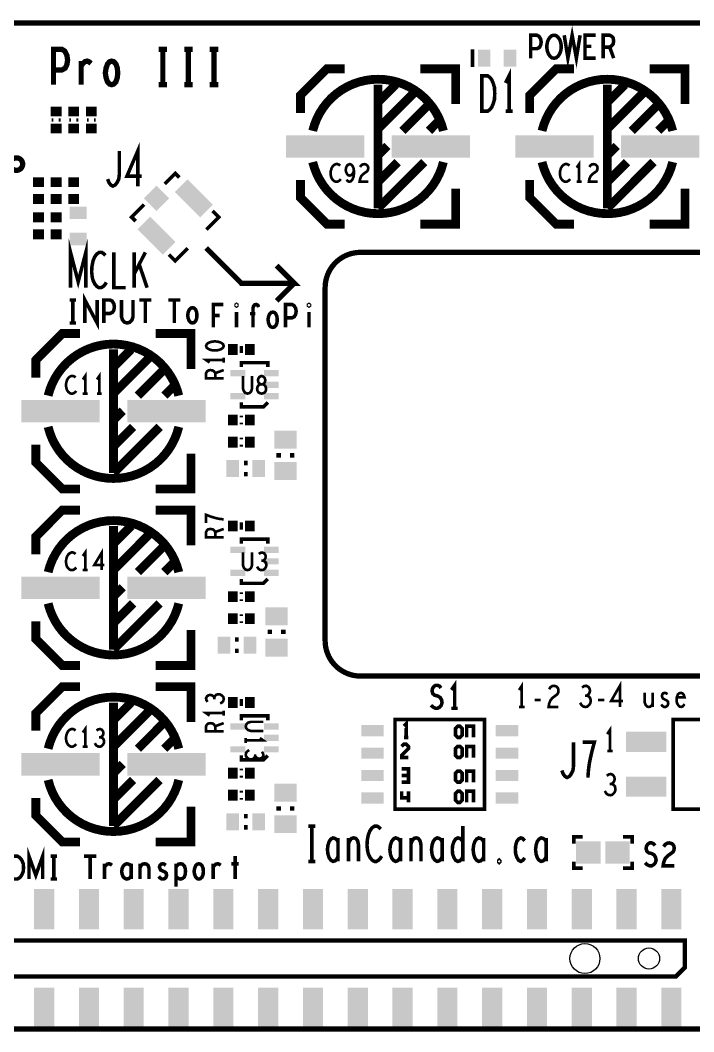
# Model space of a CAD drawing. Extents: x -0.6 to 99.2, y -0.2 to 57.2.
# Drawn here: x 39.7 to 77.9, y -0.1 to 57.1 of the extents above; entities that cross this region are included whole.
import ezdxf

# ---------------------------------------------------------------- set-up
doc = ezdxf.new("R2010")
doc.units = 0
doc.layers.get('0').update_dxf_attribs({"linetype": 'CONTINUOUS'})
for name, color, linetype in [('BOARD_ART', 7, 'CONTINUOUS'), ('HDMIPIPROIII-1-4_DRL', 3, 'CONTINUOUS'), ('PASTETOP_ART', 10, 'CONTINUOUS'), ('SILK_TOP_ART', 12, 'CONTINUOUS')]:
    doc.layers.add(name, color=color, linetype=linetype)

# ---------------------------------------------------------------- blocks, each defined once
blk = doc.blocks.new('RECTANGLE_53')
blk.add_solid([(2.2225, 0.635), (2.2225, -0.635), (-2.2225, 0.635), (-2.2225, -0.635)])
blk = doc.blocks.new('RECTANGLE_55')
blk.add_solid([(0.4826, 0.3556), (0.4826, -0.3556), (-0.4826, 0.3556), (-0.4826, -0.3556)])
blk = doc.blocks.new('RECTANGLE_13')
blk.add_solid([(0.3048, 0.2794), (0.3048, -0.2794), (-0.3048, 0.2794), (-0.3048, -0.2794)])
blk = doc.blocks.new('RECTANGLE_14')
blk.add_solid([(0.635, 0.508), (0.635, -0.508), (-0.635, 0.508), (-0.635, -0.508)])
blk = doc.blocks.new('RECTANGLE_12')
blk.add_solid([(0.2794, 0.3048), (0.2794, -0.3048), (-0.2794, 0.3048), (-0.2794, -0.3048)])
blk = doc.blocks.new('CUSTOM_49')
for points in [[(-0.71842, 0), (0, 0.71842), (0.71842, 0), (0, 0.71842)], [(0, -0.71842), (-0.71842, 0), (0, -0.71842), (0.71842, 0)]]:
    blk.add_solid(points)
blk = doc.blocks.new('RECTANGLE_56')
blk.add_solid([(0.3556, 0.4826), (0.3556, -0.4826), (-0.3556, 0.4826), (-0.3556, -0.4826)])
blk = doc.blocks.new('CUSTOM_42')
for points in [[(-1.07763, 0.35921), (-0.35921, 1.07763), (0.35921, 0.35921), (-0.35921, 1.07763)], [(-0.35921, -0.35921), (-1.07763, 0.35921), (1.07763, -0.35921), (0.35921, 0.35921)], [(0.35921, -1.07763), (-0.35921, -0.35921), (0.35921, -1.07763), (1.07763, -0.35921)]]:
    blk.add_solid(points)
blk = doc.blocks.new('RECTANGLE_57')
blk.add_solid([(0.4191, 0.1778), (0.4191, -0.1778), (-0.4191, 0.1778), (-0.4191, -0.1778)])
blk = doc.blocks.new('RECTANGLE_16')
blk.add_solid([(0.5715, 1.143), (0.5715, -1.143), (-0.5715, 1.143), (-0.5715, -1.143)])
blk = doc.blocks.new('RECTANGLE_47')
blk.add_solid([(0.635, 0.3175), (0.635, -0.3175), (-0.635, 0.3175), (-0.635, -0.3175)])
blk = doc.blocks.new('RECTANGLE_54')
blk.add_solid([(0.6985, 0.635), (0.6985, -0.635), (-0.6985, 0.635), (-0.6985, -0.635)])
blk = doc.blocks.new('RECTANGLE_52')
blk.add_solid([(1.143, 0.5715), (1.143, -0.5715), (-1.143, 0.5715), (-1.143, -0.5715)])
blk = doc.blocks.new('ROUND_18')
blk.add_circle((0, 0), 0.6)
blk = doc.blocks.new('ROUND_17')
blk.add_circle((0, 0), 0.85)

msp = doc.modelspace()

# ---------------------------------------------------------------- linework, layer by layer
at = {"layer": 'BOARD_ART', "const_width": 0.3}
for points in [[(96.5, 57), (91.25, 57), (91, 57), (88.25, 57), (85.5, 57), (84, 57), (83.75, 57), (20.25, 57), (20, 57), (18, 57), (14.25, 57), (13, 57), (12.75, 57), (2.5, 57)], [(87, 44), (59, 44)], [(57, 42), (57, 22)], [(59, 20), (87, 20)], [(2.5, 0), (12.75, 0), (14, 0), (14.25, 0), (19, 0), (20, 0), (20.25, 0), (83.75, 0), (84, 0), (85.25, 0), (90.25, 0), (91, 0), (91.25, 0), (92.5, 0)]]:
    msp.add_lwpolyline(points, dxfattribs=at)
for points in [[(59, 44, 0.4142136), (57, 42)], [(57, 22, 0.4142136), (59, 20)]]:
    msp.add_lwpolyline(points, format="xyb", dxfattribs=at)
at = {"layer": 'SILK_TOP_ART'}
for points, const_width in [([(70.554, 56.3), (70.764, 55), (71.004, 56.3), (71.244, 55), (71.454, 56.3)], 0.2), ([(68.65, 55), (68.65, 56.3), (69.01, 56.3), (69.13, 56.235), (69.22, 56.0833), (69.25, 55.91), (69.22, 55.7367), (69.145, 55.6067), (69.01, 55.5416), (68.65, 55.5416)], 0.2), ([(69.977, 55), (69.857, 55.0217), (69.752, 55.1083), (69.662, 55.2383), (69.602, 55.39), (69.572, 55.5633), (69.572, 55.7367), (69.602, 55.91), (69.662, 56.0617), (69.752, 56.1917), (69.857, 56.2783), (69.977, 56.3), (70.097, 56.2783), (70.202, 56.1917), (70.292, 56.0617), (70.352, 55.91), (70.382, 55.7367), (70.382, 55.5633), (70.352, 55.39), (70.292, 55.2383), (70.202, 55.1083), (70.097, 55.0217), (69.977, 55)], 0.2), ([(72.331, 55), (71.731, 55), (71.731, 56.3), (72.331, 56.3)], 0.2), ([(72.758, 55), (72.758, 56.3), (73.133, 56.3), (73.253, 56.235), (73.328, 56.1483), (73.358, 55.975), (73.328, 55.8017), (73.238, 55.6933), (73.133, 55.6283), (72.758, 55.6283)], 0.2), ([(41.6, 53.5), (41.6, 55.5), (42.08, 55.5), (42.24, 55.4), (42.36, 55.1667), (42.4, 54.9), (42.36, 54.6333), (42.26, 54.4333), (42.08, 54.3333), (41.6, 54.3333)], 0.3), ([(47.56, 55.5), (48.04, 55.5)], 0.3), ([(47.8, 55.5), (47.8, 53.5)], 0.3), ([(49.01, 55.5), (49.49, 55.5)], 0.3), ([(49.25, 55.5), (49.25, 53.5)], 0.3), ([(50.46, 55.5), (50.94, 55.5)], 0.3), ([(50.7, 55.5), (50.7, 53.5)], 0.3), ([(65.353, 54.492), (65.353, 55.508)], 0.2032), ([(72.091, 55.6717), (71.731, 55.6717)], 0.2), ([(73.133, 55.6283), (73.358, 55)], 0.2), ([(43.17, 54.5667), (43.27, 54.7), (43.37, 54.8), (43.51, 54.8333), (43.61, 54.8), (43.73, 54.7)], 0.3), ([(43.17, 53.5), (43.17, 54.8333)], 0.3), ([(44.9, 53.5), (44.78, 53.5333), (44.66, 53.6666), (44.58, 53.9), (44.54, 54.1666), (44.58, 54.4333), (44.66, 54.6667), (44.78, 54.8), (44.9, 54.8333), (45.02, 54.8), (45.14, 54.6667), (45.22, 54.4333), (45.24, 54.1666), (45.22, 53.9), (45.14, 53.6666), (45.02, 53.5333), (44.9, 53.5)], 0.3), ([(58.1, 54.4), (57.1, 54.4), (55.6, 52.9), (55.6, 51.9)], 0.5), ([(62.4, 54.4), (64.4, 54.4), (64.4, 52.4)], 0.5), ([(71.1, 54.4), (70.1, 54.4), (68.6, 52.9), (68.6, 51.9)], 0.5), ([(75.4, 54.4), (77.4, 54.4), (77.4, 52.4)], 0.5), ([(65.8833, 52), (65.8833, 54), (66.2167, 54), (66.35, 53.9), (66.45, 53.7667), (66.5333, 53.5667), (66.6, 53.3333), (66.6167, 53), (66.6, 52.6666), (66.5333, 52.4333), (66.45, 52.2333), (66.35, 52.1), (66.2167, 52), (65.8833, 52)], 0.2), ([(67.43, 52), (67.43, 54), (67.23, 53.6)], 0.2), ([(47.56, 53.5), (48.04, 53.5)], 0.3), ([(49.01, 53.5), (49.49, 53.5)], 0.3), ([(50.46, 53.5), (50.94, 53.5)], 0.3), ([(60, 53.5), (60, 46.5)], 0.5), ([(60, 52.5), (61, 53.5)], 0.5), ([(73, 52.5), (74, 53.5)], 0.5), ([(73, 53.5), (73, 46.5)], 0.5), ([(60, 51), (62, 53)], 0.5), ([(73, 51), (75, 53)], 0.5), ([(61.3849, 50.8849), (62.8, 52.3)], 0.5), ([(74.385, 50.8849), (75.8, 52.2999)], 0.5), ([(41.6, 51.5), (41.5, 51.5)], 0.2032), ([(42, 51.5), (41.9, 51.5)], 0.2032), ([(42.6, 51.5), (42.5, 51.5)], 0.2032), ([(43, 51.5), (42.9, 51.5)], 0.2032), ([(43.6, 51.5), (43.5, 51.5)], 0.2032), ([(44, 51.5), (43.9, 51.5)], 0.2032), ([(62.8849, 50.8849), (63.4, 51.4)], 0.5), ([(67.23, 52), (67.63, 52)], 0.2), ([(75.8849, 50.8849), (76.4, 51.4)], 0.5), ([(46.38, 47.75), (46.38, 49.75), (45.7633, 48.3167), (46.5967, 48.3167)], 0.2), ([(60, 49.5), (60.5276, 50.0276)], 0.5), ([(73, 49.4999), (73.5276, 50.0275)], 0.5), ([(44.6667, 48.15), (44.75, 47.95), (44.85, 47.8167), (44.9667, 47.75), (45.1, 47.8167), (45.2, 47.95), (45.3, 48.15), (45.3333, 48.4166), (45.3333, 49.75)], 0.2), ([(60, 46.5), (62.6151, 49.1151)], 0.5), ([(60, 48), (61.1151, 49.1151)], 0.5), ([(73, 46.5), (75.6151, 49.1151)], 0.5), ([(73, 48), (74.1151, 49.1151)], 0.5), ([(57.8567, 48.9167), (57.7867, 48.9667), (57.705, 49), (57.6117, 49), (57.5067, 48.95), (57.425, 48.8667), (57.3667, 48.7667), (57.32, 48.6), (57.3083, 48.45), (57.3317, 48.3), (57.3667, 48.2), (57.4367, 48.1), (57.5183, 48.0333), (57.6, 48), (57.6817, 48), (57.7633, 48.0333), (57.8333, 48.0833), (57.8917, 48.15)], 0.15), ([(58.2017, 48.1166), (58.2833, 48.0333), (58.3767, 48), (58.47, 48.0333), (58.5517, 48.1333), (58.61, 48.2833), (58.6333, 48.4333), (58.6333, 48.6167), (58.61, 48.7667), (58.5517, 48.9), (58.4817, 48.9667), (58.4, 49), (58.3067, 48.9667), (58.2367, 48.9), (58.19, 48.8), (58.1667, 48.6666), (58.19, 48.55), (58.2483, 48.4333), (58.3183, 48.3666), (58.4, 48.35), (58.4933, 48.3833), (58.5633, 48.4667), (58.6333, 48.6167)], 0.15), ([(58.9783, 48.8333), (59.0483, 48.9333), (59.13, 48.9833), (59.2233, 49), (59.34, 48.9667), (59.4217, 48.8833), (59.445, 48.7833), (59.4333, 48.6833), (59.3867, 48.6), (59.1533, 48.4333), (59.0483, 48.3167), (58.9783, 48.15), (58.955, 48), (59.445, 48)], 0.15), ([(70.8567, 48.9167), (70.7867, 48.9667), (70.705, 49), (70.6117, 49), (70.5067, 48.95), (70.425, 48.8667), (70.3667, 48.7667), (70.32, 48.6), (70.3083, 48.45), (70.3317, 48.3), (70.3667, 48.2), (70.4367, 48.1), (70.5183, 48.0333), (70.6, 48), (70.6817, 48), (70.7633, 48.0333), (70.8333, 48.0833), (70.8917, 48.15)], 0.15), ([(71.4, 48), (71.4, 49), (71.26, 48.8)], 0.15), ([(71.9783, 48.8333), (72.0483, 48.9333), (72.13, 48.9833), (72.2233, 49), (72.34, 48.9667), (72.4217, 48.8833), (72.445, 48.7833), (72.4333, 48.6833), (72.3867, 48.6), (72.1533, 48.4333), (72.0483, 48.3167), (71.9783, 48.15), (71.955, 48), (72.445, 48)], 0.15), ([(47.9057, 47.8806), (48.5, 48.4749), (48.7351, 48.2398)], 0.2032), ([(58.1, 45.6), (57.1, 45.6), (55.6, 47.1), (55.6, 48.1)], 0.5), ([(71.1, 45.6), (70.1, 45.6), (68.6, 47.1), (68.6, 48.1)], 0.5), ([(62.4, 45.6), (64.4, 45.6), (64.4, 47.6)], 0.5), ([(71.26, 48), (71.54, 48)], 0.15), ([(75.4, 45.6), (77.4, 45.6), (77.4, 47.6)], 0.5), ([(46.7322, 46.7071), (46.0251, 46), (46.2602, 45.7649)], 0.2032), ([(50.2678, 45.2929), (50.9749, 46), (50.6213, 46.3536)], 0.2032), ([(42.5667, 42), (42.5667, 44), (43, 42.3333), (43.4333, 44), (43.4333, 42)], 0.2), ([(49.2071, 44.2322), (48.5, 43.5251), (48.1464, 43.8787)], 0.2032), ([(50.25, 44.25), (52.25, 42.25), (55.25, 42.25), (54.25, 43.25)], 0.3), ([(44.5467, 43.8333), (44.4467, 43.9333), (44.33, 44), (44.1967, 44), (44.0466, 43.9), (43.93, 43.7333), (43.8467, 43.5333), (43.78, 43.2), (43.7633, 42.9), (43.7967, 42.6), (43.8467, 42.4), (43.9467, 42.2), (44.0633, 42.0667), (44.18, 42), (44.2967, 42), (44.4133, 42.0667), (44.5133, 42.1666), (44.5967, 42.2999)], 0.2), ([(45.0267, 44), (45.0267, 42), (45.6933, 42)], 0.2), ([(46.1733, 42), (46.1733, 44)], 0.2), ([(46.8067, 44), (46.1733, 42.7666)], 0.2), ([(46.9067, 42), (46.4567, 43.3333)], 0.2), ([(55.25, 42.25), (54.25, 41.25)], 0.3), ([(42.52, 41.3), (42.88, 41.3)], 0.2), ([(42.7, 41.3), (42.7, 40)], 0.2), ([(43.382, 40), (43.382, 41.3), (44.072, 40), (44.072, 41.3)], 0.2), ([(44.454, 40), (44.454, 41.3), (44.814, 41.3), (44.934, 41.235), (45.024, 41.0833), (45.054, 40.91), (45.024, 40.7367), (44.949, 40.6067), (44.814, 40.5416), (44.454, 40.5416)], 0.2), ([(45.451, 41.3), (45.451, 40.3683), (45.511, 40.1733), (45.631, 40.0433), (45.781, 40), (45.931, 40.0433), (46.051, 40.1733), (46.111, 40.3683), (46.111, 41.3)], 0.2), ([(46.463, 41.3), (47.153, 41.3)], 0.2), ([(46.808, 41.3), (46.808, 40)], 0.2), ([(48.105, 41.3), (48.795, 41.3)], 0.2), ([(48.45, 41.3), (48.45, 40)], 0.2), ([(49.477, 40), (49.387, 40.0217), (49.297, 40.1083), (49.237, 40.26), (49.207, 40.4333), (49.237, 40.6067), (49.297, 40.7583), (49.387, 40.845), (49.477, 40.8666), (49.567, 40.845), (49.657, 40.7583), (49.717, 40.6067), (49.732, 40.4333), (49.717, 40.26), (49.657, 40.1083), (49.567, 40.0217), (49.477, 40)], 0.2), ([(50.665, 39.75), (50.665, 41.05), (51.235, 41.05)], 0.2), ([(51.977, 40.9633), (51.947, 40.985), (51.947, 41.0283), (51.977, 41.05), (52.007, 41.0283), (52.007, 40.985), (51.977, 40.9633)], 0.2), ([(51.977, 40.6166), (51.977, 39.75)], 0.2), ([(52.914, 39.75), (52.914, 40.855), (52.944, 40.9633), (53.004, 41.0283), (53.094, 41.05), (53.184, 41.0067), (53.229, 40.8983)], 0.2), ([(54.031, 39.75), (53.941, 39.7717), (53.851, 39.8583), (53.791, 40.01), (53.761, 40.1833), (53.791, 40.3567), (53.851, 40.5083), (53.941, 40.595), (54.031, 40.6166), (54.121, 40.595), (54.211, 40.5083), (54.271, 40.3567), (54.286, 40.1833), (54.271, 40.01), (54.211, 39.8583), (54.121, 39.7717), (54.031, 39.75)], 0.2), ([(54.758, 39.75), (54.758, 41.05), (55.118, 41.05), (55.238, 40.985), (55.328, 40.8333), (55.358, 40.66), (55.328, 40.4867), (55.253, 40.3567), (55.118, 40.2916), (54.758, 40.2916)], 0.2), ([(56.085, 40.9633), (56.055, 40.985), (56.055, 41.0283), (56.085, 41.05), (56.115, 41.0283), (56.115, 40.985), (56.085, 40.9633)], 0.2), ([(56.085, 40.6166), (56.085, 39.75)], 0.2), ([(51.025, 40.4217), (50.665, 40.4217)], 0.2), ([(53.049, 40.53), (52.749, 40.53)], 0.2), ([(43.1, 39.4), (42.1, 39.4), (40.6, 37.9), (40.6, 36.9)], 0.5), ([(42.52, 40), (42.88, 40)], 0.2), ([(47.4, 39.4), (49.4, 39.4), (49.4, 37.4)], 0.5), ([(50.25, 38.7), (50.2833, 38.6067), (50.3667, 38.5367), (50.4667, 38.49), (50.6, 38.455), (50.75, 38.4433), (50.9, 38.455), (51.0333, 38.49), (51.1334, 38.5367), (51.2167, 38.6067), (51.25, 38.7), (51.2167, 38.7933), (51.1334, 38.8633), (51.0333, 38.91), (50.9, 38.945), (50.75, 38.9567), (50.6, 38.945), (50.4667, 38.91), (50.3667, 38.8633), (50.2833, 38.7933), (50.25, 38.7)], 0.15), ([(45, 38.5), (45, 31.5)], 0.5), ([(45, 37.5), (46, 38.5)], 0.5), ([(52.25, 38.3), (52.25, 38.7)], 0.2032), ([(45, 36), (47, 38)], 0.5), ([(51.25, 37.9), (50.25, 37.9), (50.45, 37.76)], 0.15), ([(51.25, 37.76), (51.25, 38.04)], 0.15), ([(52.25, 37.5), (52.25, 37.75), (53.75, 37.75), (53.75, 37.5)], 0.2), ([(46.3849, 35.8849), (47.8, 37.3)], 0.5), ([(51.25, 36.8667), (50.25, 36.8667), (50.25, 37.1583), (50.3, 37.2517), (50.3667, 37.31), (50.5, 37.3333), (50.6333, 37.31), (50.7167, 37.24), (50.7667, 37.1583), (50.7667, 36.8667)], 0.15), ([(50.7667, 37.1583), (51.25, 37.3333)], 0.15), ([(42.8567, 36.9167), (42.7867, 36.9667), (42.705, 37), (42.6117, 37), (42.5067, 36.95), (42.425, 36.8667), (42.3667, 36.7667), (42.32, 36.6), (42.3083, 36.45), (42.3317, 36.3), (42.3667, 36.2), (42.4367, 36.1), (42.5183, 36.0333), (42.6, 36), (42.6817, 36), (42.7633, 36.0333), (42.8333, 36.0833), (42.8917, 36.15)], 0.15), ([(43.4, 36), (43.4, 37), (43.26, 36.8)], 0.15), ([(44.2, 36), (44.2, 37), (44.06, 36.8)], 0.15), ([(52.3433, 37), (52.3433, 36.2833), (52.39, 36.1333), (52.4833, 36.0333), (52.6, 36), (52.7167, 36.0333), (52.81, 36.1333), (52.8567, 36.2833), (52.8567, 37)], 0.15), ([(53.4, 36), (53.4817, 36.0167), (53.575, 36.0667), (53.6333, 36.15), (53.6567, 36.2667), (53.6333, 36.3833), (53.5633, 36.4833), (53.4583, 36.5333), (53.3417, 36.5333), (53.2717, 36.5667), (53.2133, 36.65), (53.19, 36.7667), (53.225, 36.8833), (53.3067, 36.9667), (53.4, 37), (53.4933, 36.9667), (53.575, 36.8833), (53.61, 36.7667), (53.5867, 36.65), (53.5283, 36.5667), (53.4583, 36.5333), (53.3417, 36.5333), (53.2367, 36.4833), (53.1667, 36.3833), (53.1433, 36.2667), (53.1667, 36.15), (53.225, 36.0667), (53.3183, 36.0167), (53.4, 36)], 0.15), ([(47.8849, 35.8849), (48.4, 36.4)], 0.5), ([(43.26, 36), (43.54, 36)], 0.15), ([(44.06, 36), (44.34, 36)], 0.15), ([(53.75, 35.5), (53.5, 35.25), (52.25, 35.25), (52.25, 35.5)], 0.2), ([(45, 34.5), (45.5276, 35.0276)], 0.5), ([(52.25, 34.75), (52.25, 34.65)], 0.2032), ([(52.25, 34.35), (52.25, 34.25)], 0.2032), ([(45, 31.5), (47.6151, 34.1151)], 0.5), ([(45, 33), (46.1151, 34.1151)], 0.5), ([(43.1, 30.6), (42.1, 30.6), (40.6, 32.1), (40.6, 33.1)], 0.5), ([(52.25, 33.5), (52.25, 33.4)], 0.2032), ([(47.4, 30.6), (49.4, 30.6), (49.4, 32.6)], 0.5), ([(52.25, 33.1), (52.25, 33)], 0.2032), ([(52.5, 32.1945), (52.5, 31.9405)], 0.2032), ([(54.242, 32.5), (54.496, 32.5)], 0.254), ([(55.004, 32.5), (55.258, 32.5)], 0.254), ([(52.5, 31.5595), (52.5, 31.3055)], 0.2032), ([(43.1, 29.4), (42.1, 29.4), (40.6, 27.9), (40.6, 26.9)], 0.5), ([(47.4, 29.4), (49.4, 29.4), (49.4, 27.4)], 0.5), ([(51.25, 28.8767), (51.0333, 28.9), (50.85, 28.935), (50.6833, 28.9817), (50.5, 29.04), (50.25, 29.1333), (50.25, 28.6667)], 0.15), ([(45, 28.5), (45, 21.5)], 0.5), ([(45, 27.5), (46, 28.5)], 0.5), ([(52.25, 28.3), (52.25, 28.7)], 0.2032), ([(45, 26), (47, 28)], 0.5), ([(51.25, 27.8667), (50.25, 27.8667), (50.25, 28.1583), (50.3, 28.2517), (50.3667, 28.31), (50.5, 28.3333), (50.6333, 28.31), (50.7167, 28.24), (50.7667, 28.1583), (50.7667, 27.8667)], 0.15), ([(50.7667, 28.1583), (51.25, 28.3333)], 0.15), ([(46.3849, 25.8849), (47.8, 27.3)], 0.5), ([(52.25, 27.5), (52.25, 27.75), (53.75, 27.75), (53.75, 27.5)], 0.2), ([(42.8567, 26.9167), (42.7867, 26.9667), (42.705, 27), (42.6117, 27), (42.5067, 26.95), (42.425, 26.8667), (42.3667, 26.7667), (42.32, 26.6), (42.3083, 26.45), (42.3317, 26.3), (42.3667, 26.2), (42.4367, 26.1), (42.5183, 26.0333), (42.6, 26), (42.6817, 26), (42.7633, 26.0333), (42.8333, 26.0833), (42.8917, 26.15)], 0.15), ([(43.4, 26), (43.4, 27), (43.26, 26.8)], 0.15), ([(44.34, 26), (44.34, 27), (43.9083, 26.2833), (44.4917, 26.2833)], 0.15), ([(52.3433, 27), (52.3433, 26.2833), (52.39, 26.1333), (52.4833, 26.0333), (52.6, 26), (52.7167, 26.0333), (52.81, 26.1333), (52.8567, 26.2833), (52.8567, 27)], 0.15), ([(53.4817, 26.5333), (53.5517, 26.5833), (53.61, 26.6666), (53.6333, 26.7667), (53.61, 26.8667), (53.5517, 26.95), (53.4467, 27), (53.3417, 26.9833), (53.2367, 26.9167)], 0.15), ([(47.8849, 25.8849), (48.4, 26.4)], 0.5), ([(53.1433, 26.2), (53.2133, 26.0833), (53.3067, 26.0167), (53.4117, 26), (53.505, 26.0167), (53.5983, 26.1), (53.6567, 26.2), (53.6683, 26.3), (53.645, 26.4166), (53.5633, 26.5), (53.4817, 26.5333), (53.3767, 26.5333)], 0.15), ([(43.26, 26), (43.54, 26)], 0.15), ([(45, 24.5), (45.5276, 25.0276)], 0.5), ([(53.75, 25.5), (53.5, 25.25), (52.25, 25.25), (52.25, 25.5)], 0.2), ([(52.25, 24.75), (52.25, 24.65)], 0.2032), ([(45, 21.5), (47.6151, 24.1151)], 0.5), ([(45, 23), (46.1151, 24.1151)], 0.5), ([(52.25, 24.35), (52.25, 24.25)], 0.2032), ([(52.25, 23.5), (52.25, 23.4)], 0.2032), ([(43.1, 20.6), (42.1, 20.6), (40.6, 22.1), (40.6, 23.1)], 0.5), ([(52.25, 23.1), (52.25, 23)], 0.2032), ([(47.4, 20.6), (49.4, 20.6), (49.4, 22.6)], 0.5), ([(53.742, 22.5), (53.996, 22.5)], 0.254), ([(54.504, 22.5), (54.758, 22.5)], 0.254), ([(52, 22.1945), (52, 21.9405)], 0.2032), ([(52, 21.5595), (52, 21.3055)], 0.2032), ([(43.1, 19.4), (42.1, 19.4), (40.6, 17.9), (40.6, 16.9)], 0.5), ([(47.4, 19.4), (49.4, 19.4), (49.4, 17.4)], 0.5), ([(63, 18.3483), (63.12, 18.24), (63.255, 18.175), (63.375, 18.175), (63.495, 18.24), (63.585, 18.3483), (63.63, 18.5), (63.6, 18.6516), (63.525, 18.7817), (63.39, 18.8683), (63.21, 18.9117), (63.105, 18.9983), (63.06, 19.15), (63.09, 19.3017), (63.165, 19.41), (63.27, 19.475), (63.375, 19.475), (63.48, 19.4317), (63.57, 19.3233)], 0.2), ([(64.342, 18.175), (64.342, 19.475), (64.162, 19.215)], 0.2), ([(68.15, 18.25), (68.15, 19.45), (67.99, 19.21)], 0.15), ([(69.6967, 19.25), (69.7767, 19.37), (69.87, 19.43), (69.9767, 19.45), (70.11, 19.41), (70.2033, 19.31), (70.23, 19.19), (70.2167, 19.07), (70.1633, 18.97), (69.8967, 18.77), (69.7767, 18.63), (69.6967, 18.43), (69.67, 18.25), (70.23, 18.25)], 0.15), ([(71.8433, 18.89), (71.9233, 18.95), (71.99, 19.05), (72.0167, 19.17), (71.99, 19.29), (71.9233, 19.39), (71.8033, 19.45), (71.6833, 19.43), (71.5633, 19.35)], 0.15), ([(73.71, 18.25), (73.71, 19.45), (73.2167, 18.59), (73.8833, 18.59)], 0.15), ([(50.7167, 18.7817), (50.6667, 18.8517), (50.5834, 18.91), (50.4833, 18.9333), (50.3833, 18.91), (50.3, 18.8517), (50.25, 18.7467), (50.2667, 18.6417), (50.3333, 18.5367)], 0.15), ([(51.05, 18.4433), (51.1667, 18.5133), (51.2333, 18.6067), (51.25, 18.7117), (51.2333, 18.805), (51.15, 18.8983), (51.05, 18.9567), (50.95, 18.9683), (50.8334, 18.945), (50.75, 18.8633), (50.7167, 18.7817), (50.7167, 18.6767)], 0.15), ([(71.4567, 18.49), (71.5367, 18.35), (71.6433, 18.27), (71.7633, 18.25), (71.87, 18.27), (71.9767, 18.37), (72.0433, 18.49), (72.0567, 18.61), (72.03, 18.75), (71.9367, 18.85), (71.8433, 18.89), (71.7233, 18.89)], 0.15), ([(75.1233, 19.05), (75.1233, 18.49), (75.1767, 18.35), (75.2567, 18.27), (75.35, 18.25), (75.4433, 18.27), (75.5233, 18.35), (75.5767, 18.49)], 0.15), ([(75.5767, 18.25), (75.5767, 19.05)], 0.15), ([(76.05, 18.39), (76.1167, 18.31), (76.21, 18.25), (76.29, 18.25), (76.37, 18.29), (76.4233, 18.35), (76.45, 18.43), (76.4367, 18.55), (76.3833, 18.61), (76.1433, 18.73), (76.09, 18.87), (76.1167, 18.97), (76.17, 19.03), (76.25, 19.05), (76.33, 19.03), (76.41, 18.97)], 0.15), ([(76.95, 18.79), (77.3767, 18.79), (77.3367, 18.93), (77.27, 19.01), (77.1767, 19.05), (77.0833, 19.03), (77.0033, 18.97), (76.95, 18.83), (76.9233, 18.71), (76.9233, 18.59), (76.95, 18.47), (77.0167, 18.35), (77.0967, 18.27), (77.19, 18.25), (77.2833, 18.29), (77.3767, 18.41)], 0.15), ([(45, 18.5), (45, 11.5)], 0.5), ([(45, 17.5), (46, 18.5)], 0.5), ([(52.25, 18.3), (52.25, 18.7)], 0.2032), ([(68.8767, 18.65), (69.2233, 18.65)], 0.15), ([(72.4767, 18.65), (72.8233, 18.65)], 0.15), ([(45, 16), (47, 18)], 0.5), ([(51.25, 17.9), (50.25, 17.9), (50.45, 17.76)], 0.15), ([(51.25, 17.76), (51.25, 18.04)], 0.15), ([(52.25, 17.5), (52.25, 17.75), (53.75, 17.75), (53.75, 17.5)], 0.2), ([(64.162, 18.175), (64.522, 18.175)], 0.2), ([(67.99, 18.25), (68.31, 18.25)], 0.15), ([(43.4, 16), (43.4, 17), (43.26, 16.8)], 0.15), ([(46.3849, 15.8849), (47.8, 17.3)], 0.5), ([(51.25, 16.8667), (50.25, 16.8667), (50.25, 17.1583), (50.3, 17.2517), (50.3667, 17.31), (50.5, 17.3333), (50.6333, 17.31), (50.7167, 17.24), (50.7667, 17.1583), (50.7667, 16.8667)], 0.15), ([(50.7667, 17.1583), (51.25, 17.3333)], 0.15), ([(53.5, 17.4067), (52.7833, 17.4067), (52.6333, 17.36), (52.5333, 17.2667), (52.5, 17.15), (52.5333, 17.0333), (52.6333, 16.94), (52.7833, 16.8933), (53.5, 16.8933)], 0.15), ([(60.96, 17.54), (60.96, 12.46), (66.04, 12.46), (66.04, 17.54), (60.96, 17.54)], 0.2032), ([(61.468, 17.159), (61.595, 17.286), (61.595, 16.524)], 0.2032), ([(64.389, 17.032), (64.389, 16.651), (64.516, 16.524), (64.643, 16.524), (64.77, 16.651), (64.77, 17.032), (64.643, 17.159), (64.516, 17.159), (64.389, 17.032)], 0.2032), ([(65.024, 16.524), (65.024, 17.159), (65.405, 17.159), (65.405, 16.524)], 0.2032), ([(73.15, 15.75), (73.15, 16.95), (72.99, 16.71)], 0.15), ([(76.73, 12.46), (79.27, 12.46), (79.27, 17.54), (76.73, 17.54), (76.73, 12.46)], 0.2032), ([(42.8567, 16.9167), (42.7867, 16.9667), (42.705, 17), (42.6117, 17), (42.5067, 16.95), (42.425, 16.8667), (42.3667, 16.7667), (42.32, 16.6), (42.3083, 16.45), (42.3317, 16.3), (42.3667, 16.2), (42.4367, 16.1), (42.5183, 16.0333), (42.6, 16), (42.6817, 16), (42.7633, 16.0333), (42.8333, 16.0833), (42.8917, 16.15)], 0.15), ([(44.2817, 16.5333), (44.3517, 16.5833), (44.41, 16.6666), (44.4333, 16.7667), (44.41, 16.8667), (44.3517, 16.95), (44.2467, 17), (44.1417, 16.9833), (44.0367, 16.9167)], 0.15), ([(47.8849, 15.8849), (48.4, 16.4)], 0.5), ([(61.468, 16.524), (61.722, 16.524)], 0.2032), ([(43.26, 16), (43.54, 16)], 0.15), ([(43.9433, 16.2), (44.0133, 16.0833), (44.1067, 16.0167), (44.2117, 16), (44.305, 16.0167), (44.3983, 16.1), (44.4567, 16.2), (44.4683, 16.3), (44.445, 16.4166), (44.3633, 16.5), (44.2817, 16.5333), (44.1767, 16.5333)], 0.15), ([(52.5, 16.35), (53.5, 16.35), (53.3, 16.49)], 0.15), ([(52.5, 16.49), (52.5, 16.21)], 0.15), ([(61.341, 16.016), (61.468, 16.143), (61.595, 16.143), (61.722, 16.016), (61.722, 15.889), (61.341, 15.508), (61.341, 15.381), (61.722, 15.381)], 0.2032), ([(64.389, 15.508), (64.389, 15.889), (64.516, 16.016), (64.643, 16.016), (64.77, 15.889), (64.77, 15.508), (64.643, 15.381), (64.516, 15.381), (64.389, 15.508)], 0.2032), ([(65.024, 15.381), (65.024, 16.016), (65.405, 16.016), (65.405, 15.381)], 0.2032), ([(70.4167, 14.65), (70.5, 14.45), (70.6, 14.3167), (70.7167, 14.25), (70.85, 14.3167), (70.95, 14.45), (71.05, 14.65), (71.0833, 14.9166), (71.0833, 16.25)], 0.2), ([(71.8967, 14.25), (71.93, 14.6833), (71.98, 15.05), (72.0467, 15.3833), (72.13, 15.75), (72.2633, 16.25), (71.5967, 16.25)], 0.2), ([(53.75, 15.5), (53.5, 15.25), (52.25, 15.25), (52.25, 15.5)], 0.2), ([(52.7, 15.8067), (52.5833, 15.7367), (52.5167, 15.6433), (52.5, 15.5383), (52.5167, 15.445), (52.6, 15.3517), (52.7, 15.2933), (52.8, 15.2817), (52.9166, 15.305), (53, 15.3867), (53.0333, 15.4683), (53.0333, 15.5733)], 0.15), ([(53.0333, 15.4683), (53.0833, 15.3983), (53.1666, 15.34), (53.2667, 15.3167), (53.3667, 15.34), (53.45, 15.3983), (53.5, 15.5033), (53.4833, 15.6083), (53.4167, 15.7133)], 0.15), ([(72.99, 15.75), (73.31, 15.75)], 0.15), ([(45, 14.5), (45.5276, 15.0276)], 0.5), ([(45, 11.5), (47.6151, 14.1151)], 0.5), ([(45, 13), (46.1151, 14.1151)], 0.5), ([(52.25, 14.75), (52.25, 14.65)], 0.2032), ([(52.25, 14.35), (52.25, 14.25)], 0.2032), ([(61.341, 14.746), (61.722, 14.746), (61.722, 13.984), (61.341, 13.984)], 0.2032), ([(61.722, 14.365), (61.341, 14.365)], 0.2032), ([(64.389, 14.492), (64.389, 14.111), (64.516, 13.984), (64.643, 13.984), (64.77, 14.111), (64.77, 14.492), (64.643, 14.619), (64.516, 14.619), (64.389, 14.492)], 0.2032), ([(65.024, 13.984), (65.024, 14.619), (65.405, 14.619), (65.405, 13.984)], 0.2032), ([(73.2433, 13.89), (73.3233, 13.95), (73.39, 14.05), (73.4167, 14.17), (73.39, 14.29), (73.3233, 14.39), (73.2033, 14.45), (73.0833, 14.43), (72.9633, 14.35)], 0.15), ([(72.8567, 13.49), (72.9367, 13.35), (73.0433, 13.27), (73.1633, 13.25), (73.27, 13.27), (73.3767, 13.37), (73.4433, 13.49), (73.4567, 13.61), (73.43, 13.75), (73.3367, 13.85), (73.2433, 13.89), (73.1233, 13.89)], 0.15), ([(43.1, 10.6), (42.1, 10.6), (40.6, 12.1), (40.6, 13.1)], 0.5), ([(52.25, 13.5), (52.25, 13.4)], 0.2032), ([(52.25, 13.1), (52.25, 13)], 0.2032), ([(61.341, 13.476), (61.341, 13.095), (61.722, 13.095)], 0.2032), ([(61.722, 13.476), (61.722, 12.841)], 0.2032), ([(64.389, 12.968), (64.389, 13.349), (64.516, 13.476), (64.643, 13.476), (64.77, 13.349), (64.77, 12.968), (64.643, 12.841), (64.516, 12.841), (64.389, 12.968)], 0.2032), ([(65.024, 12.841), (65.024, 13.476), (65.405, 13.476), (65.405, 12.841)], 0.2032), ([(47.4, 10.6), (49.4, 10.6), (49.4, 12.6)], 0.5), ([(54.242, 12.5), (54.496, 12.5)], 0.254), ([(55.004, 12.5), (55.258, 12.5)], 0.254), ([(52.5, 12.1945), (52.5, 11.9405)], 0.2032), ([(52.5, 11.5595), (52.5, 11.3055)], 0.2032), ([(56.05, 11.5), (56.45, 11.5)], 0.2), ([(56.25, 11.5), (56.25, 9.5)], 0.2), ([(60.1567, 11.3333), (60.0567, 11.4333), (59.94, 11.5), (59.8067, 11.5), (59.6566, 11.4), (59.54, 11.2333), (59.4567, 11.0333), (59.39, 10.7), (59.3733, 10.4), (59.4067, 10.1), (59.4567, 9.9), (59.5567, 9.7), (59.6733, 9.5667), (59.79, 9.5), (59.9067, 9.5), (60.0233, 9.5667), (60.1233, 9.6666), (60.2067, 9.7999)], 0.2), ([(64.81, 11.5), (64.81, 9.5)], 0.2), ([(57.73, 10.6), (57.6633, 10.7333), (57.5633, 10.8), (57.4467, 10.8333), (57.33, 10.7666), (57.23, 10.6333), (57.1633, 10.4333), (57.13, 10.1666), (57.1633, 9.9), (57.23, 9.7), (57.33, 9.5667), (57.4467, 9.5), (57.5633, 9.5333), (57.6633, 9.6333), (57.73, 9.7666)], 0.2), ([(57.73, 9.5), (57.73, 10.8333)], 0.2), ([(58.3267, 10.5), (58.3933, 10.6667), (58.4933, 10.8), (58.6267, 10.8333), (58.7433, 10.8), (58.8433, 10.6667), (58.8933, 10.4333), (58.8933, 9.5)], 0.2), ([(58.3267, 9.5), (58.3267, 10.8333)], 0.2), ([(61.27, 10.6), (61.2033, 10.7333), (61.1033, 10.8), (60.9867, 10.8333), (60.87, 10.7666), (60.77, 10.6333), (60.7033, 10.4333), (60.67, 10.1666), (60.7033, 9.9), (60.77, 9.7), (60.87, 9.5667), (60.9867, 9.5), (61.1033, 9.5333), (61.2033, 9.6333), (61.27, 9.7666)], 0.2), ([(61.27, 9.5), (61.27, 10.8333)], 0.2), ([(61.8667, 10.5), (61.9333, 10.6667), (62.0333, 10.8), (62.1667, 10.8333), (62.2833, 10.8), (62.3833, 10.6667), (62.4333, 10.4333), (62.4333, 9.5)], 0.2), ([(61.8667, 9.5), (61.8667, 10.8333)], 0.2), ([(63.63, 10.6), (63.5633, 10.7333), (63.4633, 10.8), (63.3467, 10.8333), (63.23, 10.7666), (63.13, 10.6333), (63.0633, 10.4333), (63.03, 10.1666), (63.0633, 9.9), (63.13, 9.7), (63.23, 9.5667), (63.3467, 9.5), (63.4633, 9.5333), (63.5633, 9.6333), (63.63, 9.7666)], 0.2), ([(63.63, 9.5), (63.63, 10.8333)], 0.2), ([(64.81, 9.7999), (64.7433, 9.6333), (64.6433, 9.5333), (64.5267, 9.5), (64.3933, 9.5667), (64.2933, 9.7333), (64.2267, 9.9333), (64.21, 10.1666), (64.2267, 10.4), (64.2933, 10.6), (64.3933, 10.7666), (64.5267, 10.8333), (64.6433, 10.8), (64.7267, 10.7333), (64.81, 10.6)], 0.2), ([(65.99, 10.6), (65.9233, 10.7333), (65.8233, 10.8), (65.7067, 10.8333), (65.59, 10.7666), (65.49, 10.6333), (65.4233, 10.4333), (65.39, 10.1666), (65.4233, 9.9), (65.49, 9.7), (65.59, 9.5667), (65.7067, 9.5), (65.8233, 9.5333), (65.9233, 9.6333), (65.99, 9.7666)], 0.2), ([(65.99, 9.5), (65.99, 10.8333)], 0.2), ([(68.3167, 10.6667), (68.2, 10.8), (68.1, 10.8333), (67.9667, 10.7666), (67.8667, 10.6333), (67.8, 10.4), (67.7833, 10.1666), (67.8, 9.9333), (67.8667, 9.7333), (67.9667, 9.5667), (68.1, 9.5), (68.2167, 9.5667), (68.3167, 9.7)], 0.2), ([(69.53, 10.6), (69.4633, 10.7333), (69.3633, 10.8), (69.2467, 10.8333), (69.13, 10.7666), (69.03, 10.6333), (68.9633, 10.4333), (68.93, 10.1666), (68.9633, 9.9), (69.03, 9.7), (69.13, 9.5667), (69.2467, 9.5), (69.3633, 9.5333), (69.4633, 9.6333), (69.53, 9.7666)], 0.2), ([(69.53, 9.5), (69.53, 10.8333)], 0.2), ([(71.099, 10.508), (71.099, 10.889), (71.607, 10.889)], 0.2032), ([(73.893, 10.889), (74.401, 10.889), (74.401, 10.508)], 0.2032), ([(40.208, 8.5), (40.208, 9.8), (40.598, 8.7167), (40.988, 9.8), (40.988, 8.5)], 0.2), ([(75.135, 9.4233), (75.255, 9.315), (75.39, 9.25), (75.51, 9.25), (75.63, 9.315), (75.72, 9.4233), (75.765, 9.575), (75.735, 9.7266), (75.66, 9.8567), (75.525, 9.9433), (75.345, 9.9867), (75.24, 10.0733), (75.195, 10.225), (75.225, 10.3767), (75.3, 10.485), (75.405, 10.55), (75.51, 10.55), (75.615, 10.5067), (75.705, 10.3983)], 0.2), ([(76.192, 10.3333), (76.282, 10.4633), (76.387, 10.5283), (76.507, 10.55), (76.657, 10.5067), (76.762, 10.3983), (76.792, 10.2684), (76.777, 10.1383), (76.717, 10.03), (76.417, 9.8133), (76.282, 9.6617), (76.192, 9.445), (76.162, 9.25), (76.792, 9.25)], 0.2), ([(39.241, 8.5), (39.241, 9.8), (39.541, 9.8), (39.661, 9.735), (39.751, 9.6483), (39.826, 9.5184), (39.886, 9.3666), (39.901, 9.15), (39.886, 8.9333), (39.826, 8.7816), (39.751, 8.6516), (39.661, 8.565), (39.541, 8.5), (39.241, 8.5)], 0.2), ([(41.445, 9.8), (41.805, 9.8)], 0.2), ([(41.625, 9.8), (41.625, 8.5)], 0.2), ([(43.334, 9.8), (44.024, 9.8)], 0.2), ([(43.679, 9.8), (43.679, 8.5)], 0.2), ([(51.895, 9.8), (51.895, 8.5)], 0.2), ([(44.496, 9.1933), (44.571, 9.28), (44.646, 9.345), (44.751, 9.3666), (44.826, 9.345), (44.916, 9.28)], 0.2), ([(44.496, 8.5), (44.496, 9.3666)], 0.2), ([(46.003, 9.215), (45.943, 9.3017), (45.853, 9.345), (45.748, 9.3666), (45.643, 9.3233), (45.553, 9.2367), (45.493, 9.1067), (45.463, 8.9333), (45.493, 8.76), (45.553, 8.63), (45.643, 8.5433), (45.748, 8.5), (45.853, 8.5217), (45.943, 8.5866), (46.003, 8.6733)], 0.2), ([(46.003, 8.5), (46.003, 9.3666)], 0.2), ([(46.505, 9.15), (46.565, 9.2583), (46.655, 9.345), (46.775, 9.3666), (46.88, 9.345), (46.97, 9.2583), (47.015, 9.1067), (47.015, 8.5)], 0.2), ([(46.505, 8.5), (46.505, 9.3666)], 0.2), ([(47.562, 8.6516), (47.637, 8.565), (47.742, 8.5), (47.832, 8.5), (47.922, 8.5433), (47.982, 8.6083), (48.012, 8.695), (47.997, 8.825), (47.937, 8.89), (47.667, 9.02), (47.607, 9.1717), (47.637, 9.28), (47.697, 9.345), (47.787, 9.3666), (47.877, 9.345), (47.967, 9.28)], 0.2), ([(48.544, 9.1717), (48.619, 9.28), (48.694, 9.345), (48.814, 9.3666), (48.919, 9.345), (49.024, 9.2367), (49.069, 9.085), (49.084, 8.9333), (49.069, 8.7816), (49.024, 8.63), (48.934, 8.5433), (48.814, 8.5), (48.709, 8.5217), (48.604, 8.5866), (48.544, 8.6733)], 0.2), ([(48.544, 8.0667), (48.544, 9.3666)], 0.2), ([(49.841, 8.5), (49.751, 8.5217), (49.661, 8.6083), (49.601, 8.76), (49.571, 8.9333), (49.601, 9.1067), (49.661, 9.2583), (49.751, 9.345), (49.841, 9.3666), (49.931, 9.345), (50.021, 9.2583), (50.081, 9.1067), (50.096, 8.9333), (50.081, 8.76), (50.021, 8.6083), (49.931, 8.5217), (49.841, 8.5)], 0.2), ([(50.658, 9.1933), (50.733, 9.28), (50.808, 9.345), (50.913, 9.3666), (50.988, 9.345), (51.078, 9.28)], 0.2), ([(50.658, 8.5), (50.658, 9.3666)], 0.2), ([(51.685, 9.3666), (52.105, 9.3666)], 0.2), ([(56.05, 9.5), (56.45, 9.5)], 0.2), ([(66.87, 9.4333), (66.8367, 9.4667), (66.8367, 9.5333), (66.87, 9.5667), (66.9033, 9.5333), (66.9033, 9.4667), (66.87, 9.4333)], 0.2), ([(71.607, 9.111), (71.099, 9.111), (71.099, 9.492)], 0.2032), ([(74.401, 9.492), (74.401, 9.111), (73.893, 9.111)], 0.2032), ([(41.445, 8.5), (41.805, 8.5)], 0.2), ([(27.608, 5.016), (27.608, 2.984), (76.884, 2.984), (77.392, 3.492), (77.392, 5.016), (27.608, 5.016)], 0.254)]:
    msp.add_lwpolyline(points, dxfattribs=dict(at, const_width=const_width))
at = {"layer": 'SILK_TOP_ART', "const_width": 0.5}
for points in [[(60, 53.8079, 0.3470716), (56.2963, 50.8849)], [(63.7037, 50.8849, 0.3470716), (60, 53.8079)], [(73, 53.8079, 0.3470716), (69.2963, 50.8849)], [(76.7037, 50.8849, 0.3470716), (73, 53.8079)], [(56.2963, 49.1151, 0.3470716), (60, 46.1921)], [(60, 46.1921, 0.3470716), (63.7037, 49.1151)], [(69.2963, 49.1151, 0.3470716), (73, 46.1921)], [(73, 46.1921, 0.3470716), (76.7037, 49.1151)], [(45, 38.8079, 0.3470716), (41.2963, 35.8849)], [(48.7037, 35.8849, 0.3470716), (45, 38.8079)], [(41.2963, 34.1151, 0.3470716), (45, 31.1921)], [(45, 31.1921, 0.3470716), (48.7037, 34.1151)], [(45, 28.8079, 0.3470716), (41.2963, 25.8849)], [(48.7037, 25.8849, 0.3470716), (45, 28.8079)], [(41.2963, 24.1151, 0.3470716), (45, 21.1921)], [(45, 21.1921, 0.3470716), (48.7037, 24.1151)], [(45, 18.8079, 0.3470716), (41.2963, 15.8849)], [(48.7037, 15.8849, 0.3470716), (45, 18.8079)], [(41.2963, 14.1151, 0.3470716), (45, 11.1921)], [(45, 11.1921, 0.3470716), (48.7037, 14.1151)]]:
    msp.add_lwpolyline(points, format="xyb", dxfattribs=at)
at = {"layer": 'SILK_TOP_ART', "const_width": 0.3}
msp.add_lwpolyline([(39.1464, 49, 1), (39.8536, 49, 1)], format="xyb", close=True, dxfattribs=at)

# ---------------------------------------------------------------- block references
at = {"layer": 'HDMIPIPROIII-1-4_DRL'}
for name, p in [('ROUND_17', (71.73, 4)), ('ROUND_18', (75.36, 4))]:
    msp.add_blockref(name, p, dxfattribs=at)
at = {"layer": 'PASTETOP_ART'}
for name, p in [('RECTANGLE_56', (66.0134, 55)), ('RECTANGLE_56', (67.4866, 55)), ('RECTANGLE_13', (41.75, 51.98)), ('RECTANGLE_13', (42.75, 51.98)), ('RECTANGLE_13', (43.75, 51.98)), ('RECTANGLE_13', (41.75, 51.02)), ('RECTANGLE_13', (42.75, 51.02)), ('RECTANGLE_13', (43.75, 51.02)), ('RECTANGLE_53', (57, 50)), ('RECTANGLE_53', (63, 50)), ('RECTANGLE_53', (70, 50)), ('RECTANGLE_53', (76, 50)), ('RECTANGLE_13', (40.75, 47.98)), ('RECTANGLE_13', (41.75, 47.98)), ('RECTANGLE_13', (42.75, 47.98)), ('CUSTOM_42', (49.5607, 47.0607)), ('CUSTOM_49', (47.4393, 47.0607)), ('RECTANGLE_13', (40.75, 47.02)), ('RECTANGLE_13', (41.75, 47.02)), ('RECTANGLE_13', (42.75, 47.02)), ('RECTANGLE_55', (43, 46.2366)), ('RECTANGLE_13', (40.75, 45.98)), ('RECTANGLE_13', (41.75, 45.98)), ('CUSTOM_42', (47.4393, 44.9393)), ('RECTANGLE_13', (40.75, 45.02)), ('RECTANGLE_13', (41.75, 45.02)), ('RECTANGLE_55', (43, 44.7634)), ('RECTANGLE_12', (51.77, 38.5)), ('RECTANGLE_12', (52.73, 38.5)), ('RECTANGLE_57', (52.05, 37.15)), ('RECTANGLE_57', (53.95, 37.15)), ('RECTANGLE_57', (53.95, 36.5)), ('RECTANGLE_53', (42, 35)), ('RECTANGLE_53', (48, 35)), ('RECTANGLE_57', (52.05, 35.85)), ('RECTANGLE_57', (53.95, 35.85)), ('RECTANGLE_12', (51.77, 34.5)), ('RECTANGLE_12', (52.73, 34.5)), ('RECTANGLE_14', (54.75, 33.389)), ('RECTANGLE_12', (51.77, 33.25)), ('RECTANGLE_12', (52.73, 33.25)), ('RECTANGLE_56', (51.7634, 31.75)), ('RECTANGLE_56', (53.2366, 31.75)), ('RECTANGLE_14', (54.75, 31.611)), ('RECTANGLE_12', (51.77, 28.5)), ('RECTANGLE_12', (52.73, 28.5)), ('RECTANGLE_57', (52.05, 27.15)), ('RECTANGLE_57', (53.95, 27.15)), ('RECTANGLE_57', (53.95, 26.5)), ('RECTANGLE_57', (52.05, 25.85)), ('RECTANGLE_57', (53.95, 25.85)), ('RECTANGLE_53', (42, 25)), ('RECTANGLE_53', (48, 25)), ('RECTANGLE_12', (51.77, 24.5)), ('RECTANGLE_12', (52.73, 24.5)), ('RECTANGLE_12', (51.77, 23.25)), ('RECTANGLE_12', (52.73, 23.25)), ('RECTANGLE_14', (54.25, 23.389)), ('RECTANGLE_56', (51.2634, 21.75)), ('RECTANGLE_56', (52.7366, 21.75)), ('RECTANGLE_14', (54.25, 21.611)), ('RECTANGLE_12', (51.77, 18.5)), ('RECTANGLE_12', (52.73, 18.5)), ('RECTANGLE_57', (52.05, 17.15)), ('RECTANGLE_57', (53.95, 17.15)), ('RECTANGLE_47', (59.69, 16.905)), ('RECTANGLE_47', (67.31, 16.905)), ('RECTANGLE_57', (53.95, 16.5)), ('RECTANGLE_52', (75.206, 16.27)), ('RECTANGLE_53', (42, 15)), ('RECTANGLE_53', (48, 15)), ('RECTANGLE_57', (52.05, 15.85)), ('RECTANGLE_57', (53.95, 15.85)), ('RECTANGLE_47', (59.69, 15.635)), ('RECTANGLE_47', (67.31, 15.635)), ('RECTANGLE_12', (51.77, 14.5)), ('RECTANGLE_12', (52.73, 14.5)), ('RECTANGLE_47', (59.69, 14.365)), ('RECTANGLE_47', (67.31, 14.365)), ('RECTANGLE_14', (54.75, 13.389)), ('RECTANGLE_52', (75.206, 13.73)), ('RECTANGLE_12', (51.77, 13.25)), ('RECTANGLE_12', (52.73, 13.25)), ('RECTANGLE_47', (59.69, 13.095)), ('RECTANGLE_47', (67.31, 13.095)), ('RECTANGLE_56', (51.7634, 11.75)), ('RECTANGLE_56', (53.2366, 11.75)), ('RECTANGLE_14', (54.75, 11.611)), ('RECTANGLE_54', (71.9245, 10)), ('RECTANGLE_54', (73.5755, 10)), ('RECTANGLE_16', (41.07, 6.794)), ('RECTANGLE_16', (43.61, 6.794)), ('RECTANGLE_16', (46.15, 6.794)), ('RECTANGLE_16', (48.69, 6.794)), ('RECTANGLE_16', (51.23, 6.794)), ('RECTANGLE_16', (53.77, 6.794)), ('RECTANGLE_16', (56.31, 6.794)), ('RECTANGLE_16', (58.85, 6.794)), ('RECTANGLE_16', (61.39, 6.794)), ('RECTANGLE_16', (63.93, 6.794)), ('RECTANGLE_16', (66.47, 6.794)), ('RECTANGLE_16', (69.01, 6.794)), ('RECTANGLE_16', (71.55, 6.794)), ('RECTANGLE_16', (74.09, 6.794)), ('RECTANGLE_16', (76.63, 6.794)), ('RECTANGLE_16', (41.07, 1.206)), ('RECTANGLE_16', (43.61, 1.206)), ('RECTANGLE_16', (46.15, 1.206)), ('RECTANGLE_16', (48.69, 1.206)), ('RECTANGLE_16', (51.23, 1.206)), ('RECTANGLE_16', (53.77, 1.206)), ('RECTANGLE_16', (56.31, 1.206)), ('RECTANGLE_16', (58.85, 1.206)), ('RECTANGLE_16', (61.39, 1.206)), ('RECTANGLE_16', (63.93, 1.206)), ('RECTANGLE_16', (66.47, 1.206)), ('RECTANGLE_16', (69.01, 1.206)), ('RECTANGLE_16', (71.55, 1.206)), ('RECTANGLE_16', (74.09, 1.206)), ('RECTANGLE_16', (76.63, 1.206))]:
    msp.add_blockref(name, p, dxfattribs=at)

doc.saveas('drawing.dxf')
